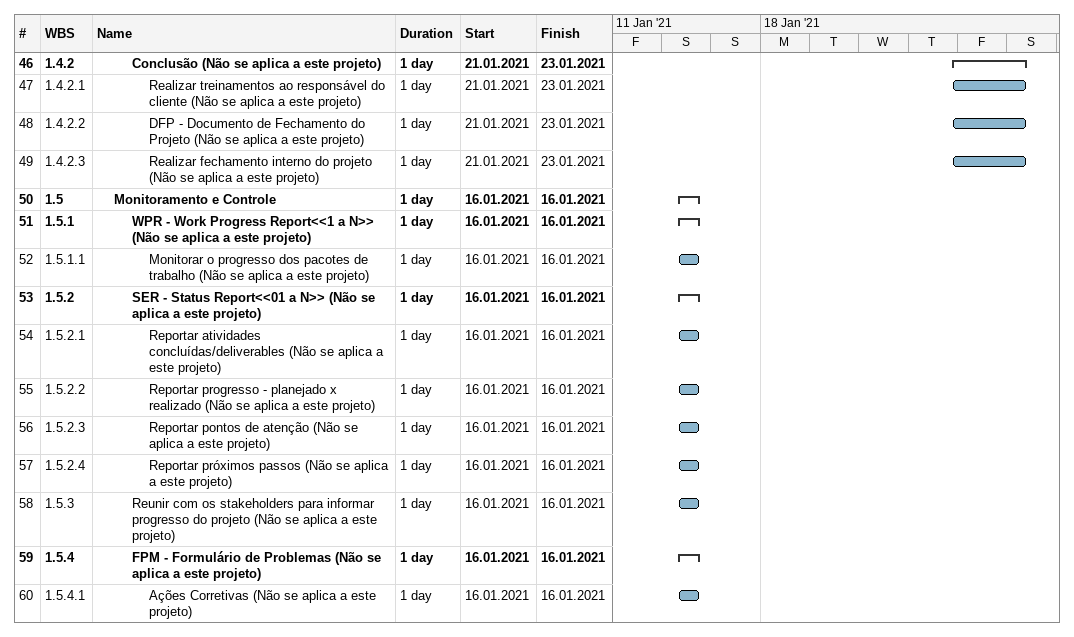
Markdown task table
| ID | WBS | Task | Duration | Start | Finish |
|---|---|---|---|---|---|
| 46 | 1.4.2 | **Conclusão (Não se aplica a este projeto)** | 1d | 2021-01-21 | 2021-01-23 |
| 47 | 1.4.2.1 | Realizar treinamentos ao responsável do cliente (Não se aplica a este projeto) | 1d | 2021-01-21 | 2021-01-23 |
| 48 | 1.4.2.2 | DFP - Documento de Fechamento do Projeto (Não se aplica a este projeto) | 1d | 2021-01-21 | 2021-01-23 |
| 49 | 1.4.2.3 | Realizar fechamento interno do projeto (Não se aplica a este projeto) | 1d | 2021-01-21 | 2021-01-23 |
| 50 | 1.5 | **Monitoramento e Controle** | 1d | 2021-01-16 | 2021-01-16 |
| 51 | 1.5.1 | **WPR - Work Progress Report<<1 a N>> (Não se aplica a este projeto)** | 1d | 2021-01-16 | 2021-01-16 |
| 52 | 1.5.1.1 | Monitorar o progresso dos pacotes de trabalho (Não se aplica a este projeto) | 1d | 2021-01-16 | 2021-01-16 |
| 53 | 1.5.2 | **SER - Status Report<<01 a N>> (Não se aplica a este projeto)** | 1d | 2021-01-16 | 2021-01-16 |
| 54 | 1.5.2.1 | Reportar atividades concluídas/deliverables (Não se aplica a este projeto) | 1d | 2021-01-16 | 2021-01-16 |
| 55 | 1.5.2.2 | Reportar progresso - planejado x realizado (Não se aplica a este projeto) | 1d | 2021-01-16 | 2021-01-16 |
| 56 | 1.5.2.3 | Reportar pontos de atenção (Não se aplica a este projeto) | 1d | 2021-01-16 | 2021-01-16 |
| 57 | 1.5.2.4 | Reportar próximos passos (Não se aplica a este projeto) | 1d | 2021-01-16 | 2021-01-16 |
| 58 | 1.5.3 | Reunir com os stakeholders para informar progresso do projeto (Não se aplica a este projeto) | 1d | 2021-01-16 | 2021-01-16 |
| 59 | 1.5.4 | **FPM - Formulário de Problemas (Não se aplica a este projeto)** | 1d | 2021-01-16 | 2021-01-16 |
| 60 | 1.5.4.1 | Ações Corretivas (Não se aplica a este projeto) | 1d | 2021-01-16 | 2021-01-16 |
